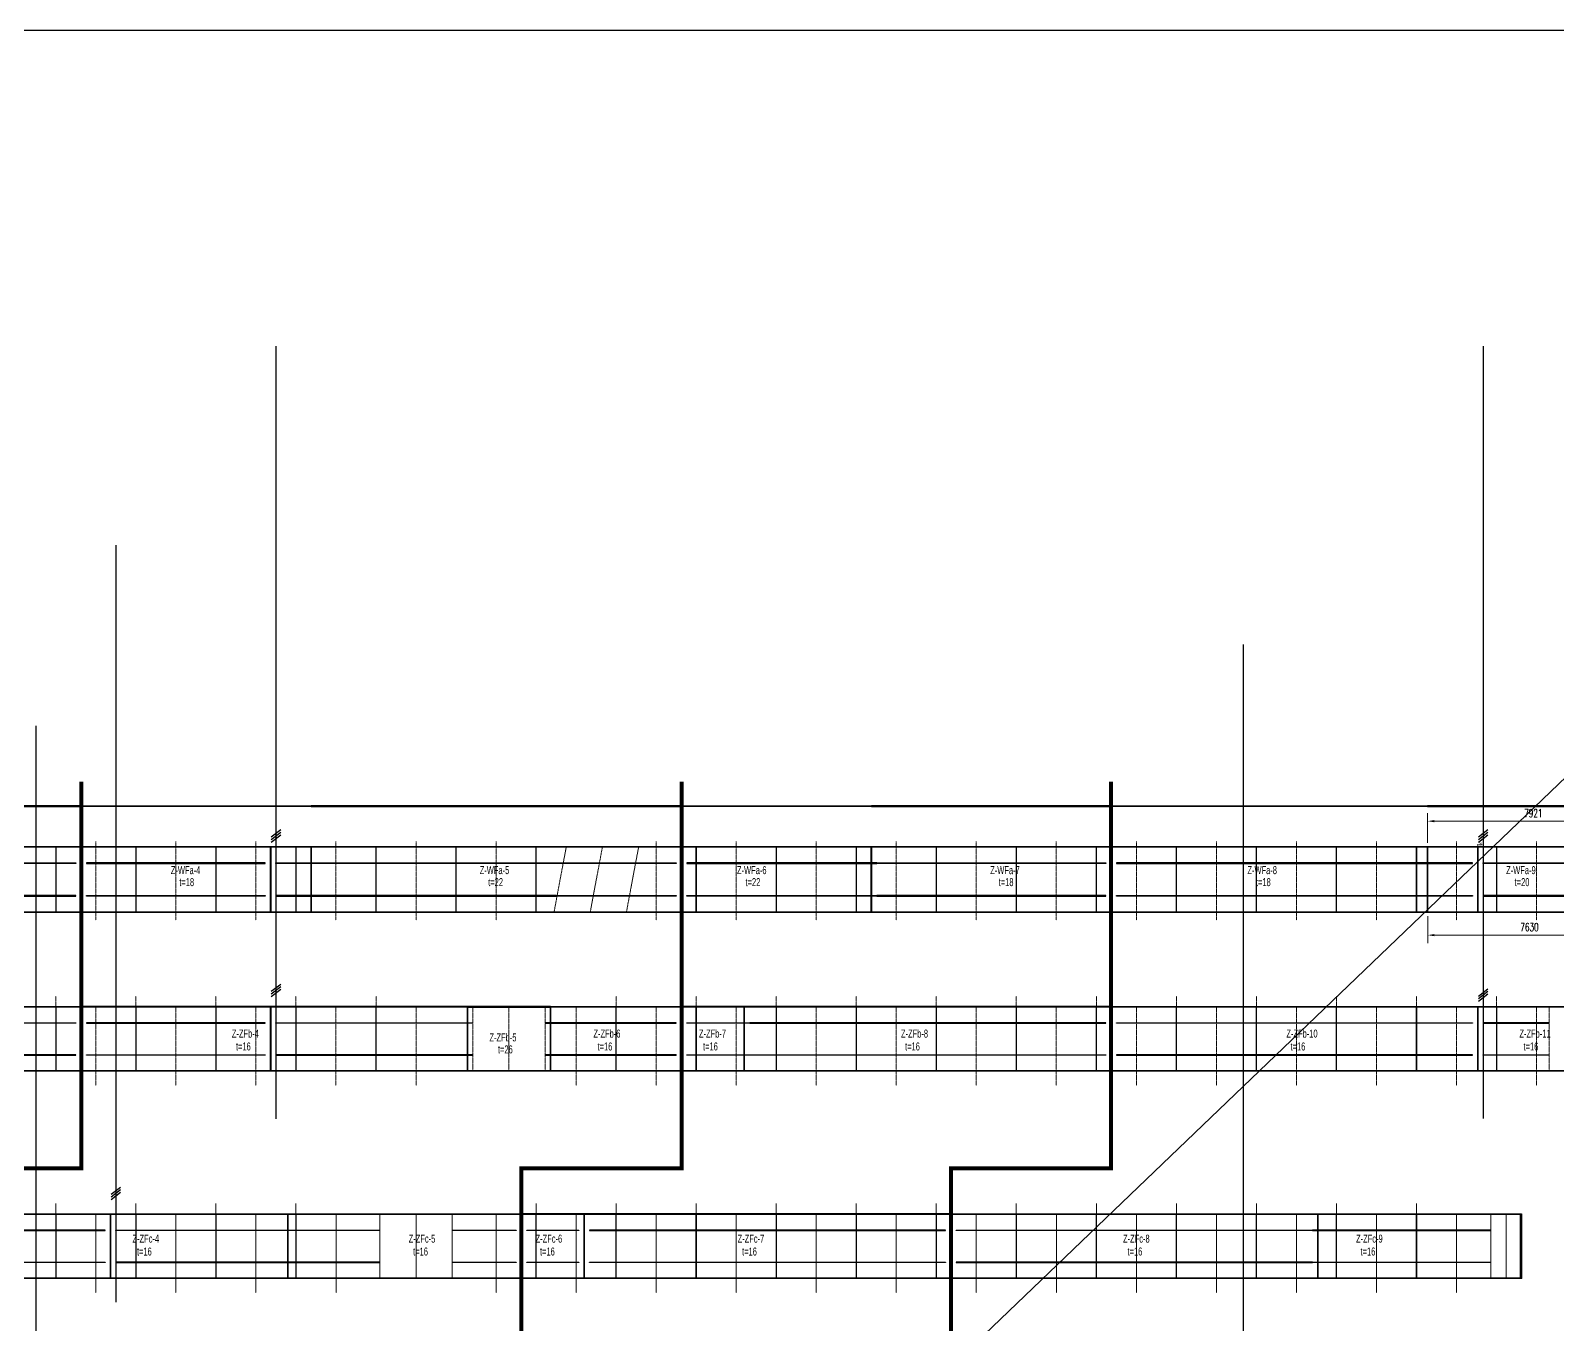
# Model space of a CAD drawing. Extents: x -158665 to 747974, y -1078007 to -307893.
# Drawn here: x -71115 to -13882, y -479933 to -431434 of the extents above; entities that cross this region are included whole.
import ezdxf

# ---------------------------------------------------------------- set-up
doc = ezdxf.new("R2010")
doc.units = 0
doc.header["$LTSCALE"] = 0.02
doc.header["$MEASUREMENT"] = 0
doc.header["$PDMODE"] = 35
doc.header["$PDSIZE"] = 150
doc.linetypes.add('CENTER', pattern=[2, 1.25, -0.25, 0.25, -0.25])
doc.layers.get('0').update_dxf_attribs({"linetype": 'CONTINUOUS'})
doc.layers.get('Defpoints').update_dxf_attribs({"linetype": 'CONTINUOUS'})
for name, color, linetype in [('1', 1, 'CONTINUOUS'), ('fuban', 1, 'CONTINUOUS'), ('二次预拼节段线', 7, 'CONTINUOUS'), ('腹板', 7, 'CONTINUOUS'), ('腹板划分线', 7, 'CONTINUOUS')]:
    doc.layers.add(name, color=color, linetype=linetype)
for name, color, linetype, lineweight in [('1图框轮廓', 7, 'CONTINUOUS', 35), ('2细线层', 41, 'CONTINUOUS', 15), ('3中心线层', 1, 'CENTER', 13)]:
    doc.layers.add(name, color=color, linetype=linetype, lineweight=lineweight)
doc.styles.add('BRG', font='fsdb_e.shx', dxfattribs={"width": 0.7, "bigfont": 'hztxt.shx'})
doc.styles.add('HC_GBDIM', font='romans', dxfattribs={"width": 0.667, "bigfont": 'gbcbig'})
doc.styles.add('仿宋', font='仿宋_GB2312_1.ttf', dxfattribs={"width": 0.7})
doc.dimstyles.new('HC_GBDIM-100', dxfattribs={"dimscale": 100, "dimtxt": 3, "dimasz": 2.5, "dimexe": 3, "dimexo": 1.5, "dimgap": 1.5, "dimtad": 1, "dimdec": 0, "dimzin": 0, "dimdsep": 46, "dimtxsty": 'HC_GBDIM', "dimcen": 2.5, "dimclrd": 130, "dimclre": 130, "dimclrt": 3, "dimadec": 0, "dimazin": 0, "dimtfac": 0.714286, "dimtdec": 0, "dimtmove": 0, "dimatfit": 3, "dimfxl": 1, "dimtzin": 0, "dimlwd": -1, "dimlwe": -1, "dimarcsym": 0})
doc.dimstyles.new('样式-25', dxfattribs={"dimscale": 25, "dimtxt": 2.7, "dimasz": 2.5, "dimexe": 1.25, "dimexo": 0.625, "dimtad": 1, "dimdec": 0, "dimdsep": 46, "dimtxsty": '仿宋', "dimcen": 2.5, "dimclrd": 3, "dimclre": 3, "dimclrt": 4, "dimazin": 0, "dimtfac": 1, "dimtdec": 0, "dimtmove": 0, "dimatfit": 3, "dimfxl": 1.25, "dimlwd": 13, "dimlwe": 13, "dimarcsym": 0})

# ---------------------------------------------------------------- blocks, each defined once
blk = doc.blocks.new('*D285')
at = {"layer": '2细线层', "color": 130}
for p, q in [((-18747, -461880), (-18747, -460769)), ((-18497, -461069), (-11076, -461069)), ((-10826, -461880), (-10826, -460769))]:
    blk.add_line(p, q, dxfattribs=at)
for points in [[(-18497, -461027), (-18497, -461110), (-18747, -461069)], [(-11076, -461027), (-11076, -461110), (-10826, -461069)]]:
    blk.add_solid(points, dxfattribs=at)
at = {"layer": 'Defpoints', "color": 0}
for p in [(-10826, -461069), (-18747, -462030), (-10826, -462030)]:
    blk.add_point(p, dxfattribs=at)
at = {"layer": '2细线层', "color": 3, "insert": (-14787, -460769), "char_height": 300, "attachment_point": 5, "style": 'HC_GBDIM'}
blk.add_mtext('7921', dxfattribs=at)
blk = doc.blocks.new('*D290')
at = {"layer": '2细线层', "color": 130}
for p, q in [((-18744, -464628), (-18744, -465640)), ((-11115, -464628), (-11115, -465640)), ((-11365, -465340), (-18494, -465340))]:
    blk.add_line(p, q, dxfattribs=at)
for points in [[(-18494, -465298), (-18494, -465381), (-18744, -465340)], [(-11365, -465298), (-11365, -465381), (-11115, -465340)]]:
    blk.add_solid(points, dxfattribs=at)
at = {"layer": 'Defpoints', "color": 0}
for p in [(-18744, -464478), (-11115, -464478), (-18744, -465340)]:
    blk.add_point(p, dxfattribs=at)
at = {"layer": '2细线层', "color": 3, "insert": (-14930, -465040), "char_height": 300, "attachment_point": 5, "style": 'HC_GBDIM'}
blk.add_mtext('7630', dxfattribs=at)
blk = doc.blocks.new('*D275')
at = {"color": 3, "lineweight": 13, "ltscale": 3}
for p, q in [((-16868, -462014), (-16868, -461925)), ((-16665, -461985), (-16665, -461925))]:
    blk.add_line(p, q, dxfattribs=at)
at = {"color": 3, "linetype": 'ByBlock', "lineweight": 13, "ltscale": 3}
blk.add_line((-16806, -461956), (-16728, -461956), dxfattribs=at)
at = {"color": 3, "ltscale": 3}
for points in [[(-16806, -461946), (-16806, -461967), (-16868, -461956)], [(-16728, -461946), (-16728, -461967), (-16665, -461956)]]:
    blk.add_solid(points, dxfattribs=at)
at = {"layer": 'Defpoints', "color": 0, "ltscale": 3}
for p in [(-16868, -462030), (-16665, -461956), (-16665, -462001)]:
    blk.add_point(p, dxfattribs=at)
at = {"color": 4, "ltscale": 3, "insert": (-16767, -461907), "char_height": 67.5, "attachment_point": 5, "style": '仿宋'}
blk.add_mtext('203', dxfattribs=at)

msp = doc.modelspace()

# ---------------------------------------------------------------- linework, layer by layer
at = {"color": 7, "ltscale": 3}
msp.add_line((-158665, -598533.4), (15611.7, -431433.7), dxfattribs=at)
for points in [[(15611.7, -431433.7), (-158665, -431433.7), (-158665, -598533.4), (15611.7, -598533.4)], [(-70171.7, -462029.7), (-70171.7, -464477.7), (-70159.7, -464477.7), (-70159.7, -462029.7)], [(-67171.7, -462029.7), (-67171.7, -464477.7), (-67159.7, -464477.7), (-67159.7, -462029.7)], [(-64171.7, -462029.7), (-64171.7, -464477.7), (-64159.7, -464477.7), (-64159.7, -462029.7)], [(-61171.7, -462029.7), (-61171.7, -464477.7), (-61159.7, -464477.7), (-61159.7, -462029.7)], [(-58171.7, -462029.7), (-58171.7, -464477.7), (-58159.7, -464477.7), (-58159.7, -462029.7)], [(-55171.7, -462029.7), (-55171.7, -464477.7), (-55159.7, -464477.7), (-55159.7, -462029.7)], [(-52171.7, -462029.7), (-52171.7, -464477.7), (-52159.7, -464477.7), (-52159.7, -462029.7)], [(-46171.7, -462029.7), (-46171.7, -464477.7), (-46159.7, -464477.7), (-46159.7, -462029.7)], [(-43171.7, -462029.7), (-43171.7, -464477.7), (-43159.7, -464477.7), (-43159.7, -462029.7)], [(-40171.7, -462029.7), (-40171.7, -464477.7), (-40159.7, -464477.7), (-40159.7, -462029.7)], [(-37171.7, -462029.7), (-37171.7, -464477.7), (-37159.7, -464477.7), (-37159.7, -462029.7)], [(-34171.7, -462029.7), (-34171.7, -464477.7), (-34159.7, -464477.7), (-34159.7, -462029.7)], [(-31171.7, -462029.7), (-31171.7, -464477.7), (-31159.7, -464477.7), (-31159.7, -462029.7)], [(-28171.7, -462029.7), (-28171.7, -464477.7), (-28159.7, -464477.7), (-28159.7, -462029.7)], [(-25171.7, -462029.7), (-25171.7, -464477.7), (-25159.7, -464477.7), (-25159.7, -462029.7)], [(-22171.7, -462029.7), (-22171.7, -464477.7), (-22159.7, -464477.7), (-22159.7, -462029.7)], [(-19171.7, -462029.7), (-19171.7, -464477.7), (-19159.7, -464477.7), (-19159.7, -462029.7)], [(-16171.7, -462029.7), (-16171.7, -464477.7), (-16159.7, -464477.7), (-16159.7, -462029.7)], [(-70171.7, -468031.9), (-70171.7, -470431.9), (-70159.7, -470431.9), (-70159.7, -468031.9)], [(-67171.7, -468031.9), (-67171.7, -470431.9), (-67159.7, -470431.9), (-67159.7, -468031.9)], [(-64171.7, -468031.9), (-64171.7, -470431.9), (-64159.7, -470431.9), (-64159.7, -468031.9)], [(-61171.7, -468031.9), (-61171.7, -470431.9), (-61159.7, -470431.9), (-61159.7, -468031.9)], [(-58171.7, -468031.9), (-58171.7, -470431.9), (-58159.7, -470431.9), (-58159.7, -468031.9)], [(-49178.4, -468031.9), (-49178.4, -470431.9), (-49166.4, -470431.9), (-49166.4, -468031.9)], [(-46171.7, -468031.9), (-46171.7, -470431.9), (-46159.7, -470431.9), (-46159.7, -468031.9)], [(-43171.7, -468031.9), (-43171.7, -470431.9), (-43159.7, -470431.9), (-43159.7, -468031.9)], [(-40171.7, -468031.9), (-40171.7, -470431.9), (-40159.7, -470431.9), (-40159.7, -468031.9)], [(-37171.7, -468031.9), (-37171.7, -470431.9), (-37159.7, -470431.9), (-37159.7, -468031.9)], [(-34171.7, -468031.9), (-34171.7, -470431.9), (-34159.7, -470431.9), (-34159.7, -468031.9)], [(-31171.7, -468031.9), (-31171.7, -470431.9), (-31159.7, -470431.9), (-31159.7, -468031.9)], [(-28171.7, -468031.9), (-28171.7, -470431.9), (-28159.7, -470431.9), (-28159.7, -468031.9)], [(-25171.7, -468031.9), (-25171.7, -470431.9), (-25159.7, -470431.9), (-25159.7, -468031.9)], [(-22171.7, -468031.9), (-22171.7, -470431.9), (-22159.7, -470431.9), (-22159.7, -468031.9)], [(-19171.7, -468031.9), (-19171.7, -470431.9), (-19159.7, -470431.9), (-19159.7, -468031.9)], [(-16171.7, -468031.9), (-16171.7, -470431.9), (-16159.7, -470431.9), (-16159.7, -468031.9)], [(-70171.5, -475803.4), (-70171.5, -478203.4), (-70159.5, -478203.4), (-70159.5, -475803.4)], [(-67171.5, -475803.4), (-67171.5, -478203.4), (-67159.5, -478203.4), (-67159.5, -475803.4)], [(-64171.5, -475803.4), (-64171.5, -478203.4), (-64159.5, -478203.4), (-64159.5, -475803.4)], [(-61171.5, -475803.4), (-61171.5, -478203.4), (-61159.5, -478203.4), (-61159.5, -475803.4)], [(-52171.5, -475803.4), (-52171.5, -478203.4), (-52159.5, -478203.4), (-52159.5, -475803.4)], [(-49171.5, -475803.4), (-49171.5, -478203.4), (-49159.5, -478203.4), (-49159.5, -475803.4)], [(-46171.5, -475803.4), (-46171.5, -478203.4), (-46159.5, -478203.4), (-46159.5, -475803.4)], [(-43171.5, -475803.4), (-43171.5, -478203.4), (-43159.5, -478203.4), (-43159.5, -475803.4)], [(-40171.5, -475803.4), (-40171.5, -478203.4), (-40159.5, -478203.4), (-40159.5, -475803.4)], [(-37171.5, -475803.4), (-37171.5, -478203.4), (-37159.5, -478203.4), (-37159.5, -475803.4)], [(-34171.5, -475803.4), (-34171.5, -478203.4), (-34159.5, -478203.4), (-34159.5, -475803.4)], [(-31171.5, -475803.4), (-31171.5, -478203.4), (-31159.5, -478203.4), (-31159.5, -475803.4)], [(-28171.5, -475803.4), (-28171.5, -478203.4), (-28159.5, -478203.4), (-28159.5, -475803.4)], [(-25171.5, -475803.4), (-25171.5, -478203.4), (-25159.5, -478203.4), (-25159.5, -475803.4)], [(-22171.5, -475803.4), (-22171.5, -478203.4), (-22159.5, -478203.4), (-22159.5, -475803.4)], [(-19171.5, -475803.4), (-19171.5, -478203.4), (-19159.5, -478203.4), (-19159.5, -475803.4)]]:
    msp.add_lwpolyline(points, close=True, dxfattribs=at)
at = {"color": 1}
for points in [[(-49809.5, -462650.6), (-51132.8, -462650.6), (-51132.8, -462634.6), (-49809.5, -462634.6)], [(-48453.1, -462650.6), (-49776.5, -462650.6), (-49776.5, -462634.6), (-48453.1, -462634.6)], [(-50038.9, -463876.4), (-51362.2, -463876.4), (-51362.2, -463860.4), (-50038.9, -463860.4)], [(-48682.6, -463876.4), (-50005.9, -463876.4), (-50005.9, -463860.4), (-48682.6, -463860.4)]]:
    msp.add_lwpolyline(points, close=True, dxfattribs=at)
at = {"color": 4, "linetype": 'ByBlock'}
for points in [[(-46915.1, -462650.6), (-48420.1, -462650.6), (-48420.1, -462634.6), (-46915.1, -462634.6)], [(-46915.1, -463876.4), (-48649.6, -463876.4), (-48649.6, -463860.4), (-46915.1, -463860.4)]]:
    msp.add_lwpolyline(points, close=True, dxfattribs=at)
at = {"color": 4}
for points in [[(-51812.1, -468639.7), (-46915.1, -468639.7), (-46915.1, -468623.7), (-51812.1, -468623.7)], [(-51812.1, -468639.7), (-46915.1, -468639.7), (-46915.1, -468623.7), (-51812.1, -468623.7)], [(-51812.1, -469839.7), (-46915.1, -469839.7), (-46915.1, -469823.7), (-51812.1, -469823.7)], [(-46915.1, -469839.7), (-51812.1, -469839.7), (-51812.1, -469823.7), (-46915.1, -469823.7)], [(-52915.1, -476411.3), (-55294.1, -476411.3), (-55294.1, -476395.3), (-52915.1, -476395.3)], [(-52915.1, -477611.3), (-55294.1, -477611.3), (-55294.1, -477595.3), (-52915.1, -477595.3)]]:
    msp.add_lwpolyline(points, close=True, dxfattribs=at)
at = {"layer": '1', "color": 4}
for points in [[(-82515.1, -462634.6), (-69415.1, -462634.6), (-69415.1, -462650.6), (-82515.1, -462650.6), (-82515.1, -462634.6)], [(-62315.7, -462634.6), (-69015.1, -462634.6), (-69015.1, -462650.6), (-62315.7, -462650.6), (-62315.7, -462634.6)], [(-61915.7, -462634.6), (-51165.8, -462634.6), (-51165.8, -462650.6), (-61915.7, -462650.6), (-61915.7, -462634.6)], [(-39399.4, -462634.6), (-46515.1, -462634.6), (-46515.1, -462650.6), (-39399.4, -462650.6), (-39399.4, -462634.6)], [(-39399.4, -462634.6), (-30815.1, -462634.6), (-30815.1, -462650.6), (-39399.4, -462650.6), (-39399.4, -462634.6)], [(-17065.2, -462634.6), (-30415.1, -462634.6), (-30415.1, -462650.6), (-17065.2, -462650.6), (-17065.2, -462634.6)], [(-16665.2, -462634.6), (-12069, -462634.6), (-12069, -462650.6), (-16665.2, -462650.6), (-16665.2, -462634.6)], [(-82515.1, -463876.4), (-69415.1, -463876.4), (-69415.1, -463860.4), (-82515.1, -463860.4), (-82515.1, -463876.4)], [(-62315.7, -463876.4), (-69015.1, -463876.4), (-69015.1, -463860.4), (-62315.7, -463860.4), (-62315.7, -463876.4)], [(-61915.7, -463876.4), (-51395.2, -463876.4), (-51395.2, -463860.4), (-61915.7, -463860.4), (-61915.7, -463876.4)], [(-39399.4, -463876.4), (-46515.1, -463876.4), (-46515.1, -463860.4), (-39399.4, -463860.4), (-39399.4, -463876.4)], [(-39399.4, -463876.4), (-30815.1, -463876.4), (-30815.1, -463860.4), (-39399.4, -463860.4), (-39399.4, -463876.4)], [(-17065.2, -463876.4), (-30415.1, -463876.4), (-30415.1, -463860.4), (-17065.2, -463860.4), (-17065.2, -463876.4)], [(-16665.2, -463876.4), (-12213.6, -463876.4), (-12213.6, -463860.4), (-16665.2, -463860.4), (-16665.2, -463876.4)]]:
    msp.add_lwpolyline(points, dxfattribs=at)
for points in [[(-69415.1, -468639.7), (-82515.1, -468639.7), (-82515.1, -468623.7), (-69415.1, -468623.7)], [(-69015.1, -468639.7), (-62315.7, -468639.7), (-62315.7, -468623.7), (-69015.1, -468623.7)], [(-54554.8, -468639.7), (-61915.7, -468639.7), (-61915.7, -468623.7), (-54554.8, -468623.7)], [(-44165.1, -468639.7), (-46515.1, -468639.7), (-46515.1, -468623.7), (-44165.1, -468623.7)], [(-44159.1, -468639.7), (-30815.1, -468639.7), (-30815.1, -468623.7), (-44159.1, -468623.7)], [(-17065.1, -468639.7), (-30415.1, -468639.7), (-30415.1, -468623.7), (-17065.1, -468623.7)], [(-16665.1, -468639.7), (-14204.4, -468639.7), (-14204.4, -468623.7), (-16665.1, -468623.7)], [(-69415.1, -469823.7), (-82515.1, -469823.7), (-82515.1, -469839.7), (-69415.1, -469839.7)], [(-69015.1, -469823.7), (-62315.7, -469823.7), (-62315.7, -469839.7), (-69015.1, -469839.7)], [(-61915.7, -469839.7), (-54554.8, -469839.7), (-54554.8, -469823.7), (-61915.7, -469823.7)], [(-44165.1, -469839.7), (-46515.1, -469839.7), (-46515.1, -469823.7), (-44165.1, -469823.7)], [(-44159.1, -469823.7), (-30815.1, -469823.7), (-30815.1, -469839.7), (-44159.1, -469839.7)], [(-17065.1, -469823.7), (-30415.1, -469823.7), (-30415.1, -469839.7), (-17065.1, -469839.7)], [(-16665.1, -469823.7), (-14204.4, -469823.7), (-14204.4, -469839.7), (-16665.1, -469839.7)], [(-75015.1, -476411.3), (-68315.2, -476411.3), (-68315.2, -476395.3), (-75015.1, -476395.3)], [(-58036.8, -476411.3), (-67915.2, -476411.3), (-67915.2, -476395.3), (-58036.8, -476395.3)], [(-50565.1, -476411.3), (-52515.1, -476411.3), (-52515.1, -476395.3), (-50565.1, -476395.3)], [(-50165.1, -476411.3), (-36815.1, -476411.3), (-36815.1, -476395.3), (-50165.1, -476395.3)], [(-23065.1, -476411.3), (-36415.1, -476411.3), (-36415.1, -476395.3), (-23065.1, -476395.3)], [(-23065.1, -476411.3), (-16398.3, -476411.3), (-16398.3, -476395.3), (-23065.1, -476395.3)], [(-75015.1, -477595.3), (-68315.2, -477595.3), (-68315.2, -477611.3), (-75015.1, -477611.3)], [(-58036.8, -477595.3), (-67915.2, -477595.3), (-67915.2, -477611.3), (-58036.8, -477611.3)], [(-50565.1, -477611.3), (-52515.1, -477611.3), (-52515.1, -477595.3), (-50565.1, -477595.3)], [(-50165.1, -477595.3), (-36815.1, -477595.3), (-36815.1, -477611.3), (-50165.1, -477611.3)], [(-23065.1, -477595.3), (-36415.1, -477595.3), (-36415.1, -477611.3), (-23065.1, -477611.3)], [(-23065.1, -477595.3), (-16398.3, -477595.3), (-16398.3, -477611.3), (-23065.1, -477611.3)]]:
    msp.add_lwpolyline(points, close=True, dxfattribs=at)
at = {"layer": '1图框轮廓', "color": 1}
for points in [[(-82712.1, -464477.7), (-69218.1, -464477.7), (-69218.1, -462029.7), (-82712.1, -462029.7)], [(-69212.1, -462029.7), (-62118.7, -462029.7), (-62118.7, -464477.7), (-69212.1, -464477.7)], [(-60596.4, -462029.7), (-62112.7, -462029.7), (-62112.7, -464477.7), (-60596.4, -464477.7)], [(-39596.4, -464477.7), (-30618.1, -464477.7), (-30618.1, -462029.7), (-39596.4, -462029.7)], [(-30612.1, -462029.7), (-18747.4, -462029.7), (-18747.4, -464477.7), (-30612.1, -464477.7)]]:
    msp.add_lwpolyline(points, close=True, dxfattribs=at)
at = {"layer": '1图框轮廓', "color": 2}
for points in [[(-60596.4, -464477.7), (-46718.1, -464477.7), (-46718.1, -462029.7), (-60596.4, -462029.7)], [(-46712.1, -462029.7), (-39602.4, -462029.7), (-39602.4, -464477.7), (-46712.1, -464477.7)]]:
    msp.add_lwpolyline(points, close=True, dxfattribs=at)
at = {"layer": '1图框轮廓', "color": 183}
for points in [[(-18747.4, -462029.7), (-16868.2, -462029.7), (-16868.2, -464477.7), (-18747.4, -464477.7)], [(-16862.2, -464477.7), (-11114.8, -464477.7), (-10826.1, -462029.7), (-16862.2, -462029.7)]]:
    msp.add_lwpolyline(points, close=True, dxfattribs=at)
at = {"layer": '1图框轮廓', "color": 3}
for points in [[(-82712.1, -470431.9), (-69218.1, -470431.9), (-69218.1, -468031.9), (-82712.1, -468031.9)], [(-69212.1, -468031.9), (-62118.7, -468031.9), (-62118.7, -470431.9), (-69212.1, -470431.9)], [(-54739.4, -468031.9), (-62112.7, -468031.9), (-62112.7, -470431.9), (-54739.4, -470431.9)], [(-51626.7, -468031.9), (-46718.1, -468031.9), (-46718.1, -470431.9), (-51626.7, -470431.9)], [(-46712.1, -470431.9), (-44368.1, -470431.9), (-44368.1, -468031.9), (-46712.1, -468031.9)], [(-44362.1, -468031.9), (-30618.1, -468031.9), (-30618.1, -470431.9), (-44362.1, -470431.9)], [(-30612.1, -470431.9), (-16868.1, -470431.9), (-16868.1, -468031.9), (-30612.1, -468031.9)], [(-16862.1, -468031.9), (-13034.7, -468031.9), (-13034.7, -470431.9), (-16862.1, -470431.9)], [(-75212.1, -475803.4), (-68118.2, -475803.4), (-68118.2, -478203.4), (-75212.1, -478203.4)], [(-68112.2, -478203.4), (-61465.1, -478203.4), (-61465.1, -475803.4), (-68112.2, -475803.4)], [(-61465.1, -478203.4), (-52718.1, -478203.4), (-52718.1, -475803.4), (-61465.1, -475803.4)], [(-52712.1, -475803.4), (-50368.1, -475803.4), (-50368.1, -478203.4), (-52712.1, -478203.4)], [(-50362.1, -478203.4), (-36618.1, -478203.4), (-36618.1, -475803.4), (-50362.1, -475803.4)], [(-36612.1, -475803.4), (-22868.1, -475803.4), (-22868.1, -478203.4), (-36612.1, -478203.4)], [(-22862.1, -478203.4), (-15228.8, -478203.4), (-15228.8, -475803.4), (-22862.1, -475803.4)]]:
    msp.add_lwpolyline(points, close=True, dxfattribs=at)
at = {"layer": '1图框轮廓', "color": 5}
msp.add_lwpolyline([(-54739.4, -470431.9), (-51626.7, -470431.9), (-51626.7, -468031.9), (-54739.4, -468031.9)], close=True, dxfattribs=at)
at = {"layer": '3中心线层', "color": 181, "linetype": 'CENTER'}
for points in [[(-68665.7, -461835), (-68665.7, -464774.3)], [(-65665.7, -461835), (-65665.7, -464774.3)], [(-62665.7, -461835), (-62665.7, -464774.3)], [(-59665.7, -461835), (-59665.7, -464774.3)], [(-56665.7, -461835), (-56665.7, -464774.3)], [(-53665.7, -461835), (-53665.7, -464774.3)], [(-47665.7, -461835), (-47665.7, -464774.2)], [(-44665.7, -461835), (-44665.7, -464774.3)], [(-41665.7, -461835), (-41665.7, -464774.3)], [(-38665.7, -461835), (-38665.7, -464774.3)], [(-35665.7, -461835), (-35665.7, -464774.3)], [(-32665.7, -461835), (-32665.7, -464774.2)], [(-29665.7, -461835), (-29665.7, -464774.3)], [(-26665.7, -461835), (-26665.7, -464774.3)], [(-23665.7, -461835), (-23665.7, -464774.3)], [(-20665.7, -461835), (-20665.7, -464774.3)], [(-17665.7, -461835), (-17665.7, -464774.3)], [(-14665.7, -461835), (-14665.7, -464774.3)], [(-70165.7, -463215.7), (-70165.7, -464015.7)], [(-67165.7, -463215.7), (-67165.7, -464015.7)], [(-64165.7, -463215.7), (-64165.7, -464015.7)], [(-61165.7, -463215.7), (-61165.7, -464015.7)], [(-58165.7, -463215.7), (-58165.7, -464015.7)], [(-55165.7, -463215.7), (-55165.7, -464015.7)], [(-52165.7, -463215.7), (-52165.7, -464015.7)], [(-46165.7, -463215.7), (-46165.7, -464015.7)], [(-43165.7, -463215.7), (-43165.7, -464015.7)], [(-40165.7, -463215.7), (-40165.7, -464015.7)], [(-37165.7, -463215.7), (-37165.7, -464015.7)], [(-34165.7, -463215.7), (-34165.7, -464015.7)], [(-31165.7, -463215.7), (-31165.7, -464015.7)], [(-28165.7, -463215.7), (-28165.7, -464015.7)], [(-22165.7, -463215.7), (-22165.7, -464015.7)], [(-19165.7, -463215.7), (-19165.7, -464015.7)], [(-16165.7, -463215.7), (-16165.7, -464015.7)], [(-70165.7, -467631.9), (-70165.7, -468431.9)], [(-68665.7, -468031.9), (-68665.7, -470971.1)], [(-67165.7, -467631.9), (-67165.7, -468431.9)], [(-65665.7, -468031.9), (-65665.7, -470971.1)], [(-64165.7, -467631.9), (-64165.7, -468431.9)], [(-62665.7, -468031.9), (-62665.7, -470971.1)], [(-61165.7, -467631.9), (-61165.7, -468431.9)], [(-59665.7, -468031.9), (-59665.7, -470971.1)], [(-58165.7, -467631.9), (-58165.7, -468431.9)], [(-56665.7, -468031.9), (-56665.7, -470971.1)], [(-50665.7, -468031.9), (-50665.7, -470971.1)], [(-49165.7, -467631.9), (-49165.7, -468431.9)], [(-47665.7, -468031.9), (-47665.7, -470971.1)], [(-46165.7, -467631.9), (-46165.7, -468431.9)], [(-44665.7, -468031.9), (-44665.7, -470971.1)], [(-43165.7, -467631.9), (-43165.7, -468431.9)], [(-41665.7, -468031.9), (-41665.7, -470971.1)], [(-40165.7, -467631.9), (-40165.7, -468431.9)], [(-38665.7, -468031.9), (-38665.7, -470971.1)], [(-37165.7, -467631.9), (-37165.7, -468431.9)], [(-35665.7, -468031.9), (-35665.7, -470971.1)], [(-34165.7, -467631.9), (-34165.7, -468431.9)], [(-32665.7, -468031.9), (-32665.7, -470971.1)], [(-31165.7, -467631.9), (-31165.7, -468431.9)], [(-29665.7, -468031.9), (-29665.7, -470971.1)], [(-28165.7, -467631.9), (-28165.7, -468431.9)], [(-26665.7, -468031.9), (-26665.7, -470971.1)], [(-25165.7, -467631.9), (-25165.7, -468431.9)], [(-23665.7, -468031.9), (-23665.7, -470971.1)], [(-22165.7, -467631.9), (-22165.7, -468431.9)], [(-20665.7, -468031.9), (-20665.7, -470971.1)], [(-19165.7, -467631.9), (-19165.7, -468431.9)], [(-17665.7, -468031.9), (-17665.7, -470971.1)], [(-16165.7, -467631.9), (-16165.7, -468431.9)], [(-14665.7, -468031.9), (-14665.7, -470971.1)], [(-70165.5, -475403.4), (-70165.5, -476203.4)], [(-67165.5, -475403.4), (-67165.5, -476203.4)], [(-64165.5, -475403.4), (-64165.5, -476203.4)], [(-61165.5, -475403.4), (-61165.5, -476203.4)], [(-52165.5, -475403.4), (-52165.5, -476203.4)], [(-49165.5, -475403.4), (-49165.5, -476203.4)], [(-46165.5, -475403.4), (-46165.5, -476203.4)], [(-43165.5, -475403.4), (-43165.5, -476203.4)], [(-40165.5, -475403.4), (-40165.5, -476203.4)], [(-37165.5, -475403.4), (-37165.5, -476203.4)], [(-34165.5, -475403.4), (-34165.5, -476203.4)], [(-31165.5, -475403.4), (-31165.5, -476203.4)], [(-28165.5, -475403.4), (-28165.5, -476203.4)], [(-25165.5, -475403.4), (-25165.5, -476203.4)], [(-22165.5, -475403.4), (-22165.5, -476203.4)], [(-19165.5, -475403.4), (-19165.5, -476203.4)], [(-68665.5, -475803.4), (-68665.5, -478742.7)], [(-65665.5, -475803.4), (-65665.5, -478742.7)], [(-62665.5, -475803.4), (-62665.5, -478742.7)], [(-59665.5, -475803.4), (-59665.5, -478742.7)], [(-53665.5, -475803.4), (-53665.5, -478742.7)], [(-50665.5, -475803.4), (-50665.5, -478742.7)], [(-47665.5, -475803.4), (-47665.5, -478742.7)], [(-44665.5, -475803.4), (-44665.5, -478742.7)], [(-41665.5, -475803.4), (-41665.5, -478742.7)], [(-38665.5, -475803.4), (-38665.5, -478742.7)], [(-35665.5, -475803.4), (-35665.5, -478742.7)], [(-32665.5, -475803.4), (-32665.5, -478742.7)], [(-29665.5, -475803.4), (-29665.5, -478742.7)], [(-26665.5, -475803.4), (-26665.5, -478742.7)], [(-23665.5, -475803.4), (-23665.5, -478742.7)], [(-20665.5, -475803.4), (-20665.5, -478742.7)], [(-17665.5, -475803.4), (-17665.5, -478742.7)]]:
    msp.add_lwpolyline(points, dxfattribs=at)
at = {"layer": '3中心线层', "color": 7, "linetype": 'CENTER'}
for points in [[(-51494.1, -464485), (-51034.5, -462029.7)], [(-50137.8, -464485.1), (-49678.3, -462029.7)], [(-48781.5, -464485.1), (-48321.9, -462029.7)], [(-54539.8, -468031.9), (-54539.8, -470431.9)], [(-53183.1, -468031.9), (-53183.1, -470431.9)], [(-51827.1, -468031.9), (-51827.1, -470431.9)], [(-14189.4, -468031.9), (-14189.4, -470431.9)], [(-58021.8, -475803.4), (-58021.8, -478203.4)], [(-56665.5, -475803.4), (-56665.5, -478203.4)], [(-55309.1, -475803.4), (-55309.1, -478203.4)], [(-16383.3, -475803.4), (-16383.3, -478203.4)], [(-15806, -475803.4), (-15806, -478203.4)], [(-15278.8, -475803.4), (-15278.8, -478203.4)]]:
    msp.add_lwpolyline(points, dxfattribs=at)
at = {"layer": '二次预拼节段线', "color": 2, "ltscale": 3}
for p, q in [((-61915.7, -443267.9), (-61915.7, -472221.7)), ((-16665.2, -443267.9), (-16665.2, -472207.1)), ((-67915.2, -450720.5), (-67915.2, -479097.4)), ((-70915.2, -457491.7), (-70915.2, -494013.2))]:
    msp.add_line(p, q, dxfattribs=at)
msp.add_lwpolyline([(-25665.2, -454445.9), (-25665.2, -482607.2), (-25665.2, -498121.9)], dxfattribs=at)
at = {"layer": '二次预拼节段线', "color": 7, "ltscale": 3}
for points in [[(-61737.4, -461394.6), (-62093.9, -461667.8)], [(-61737.4, -461489.7), (-62093.9, -461762.8)], [(-61737.4, -461588.6), (-62093.9, -461861.8)], [(-16487, -461394.6), (-16843.5, -461667.8)], [(-16487, -461489.7), (-16843.5, -461762.8)], [(-16487, -461588.6), (-16843.5, -461861.8)], [(-61737.4, -467185), (-62093.9, -467458.2)], [(-61737.4, -467280), (-62093.9, -467553.2)], [(-61737.4, -467379), (-62093.9, -467652.1)], [(-16487, -467363.9), (-16843.5, -467637)], [(-16487, -467458.9), (-16843.5, -467732)], [(-16487, -467557.8), (-16843.5, -467831)], [(-67737, -474793.2), (-68093.5, -475066.3)], [(-67737, -474888.2), (-68093.5, -475161.3)], [(-67737, -474987.2), (-68093.5, -475260.3)]]:
    msp.add_lwpolyline(points, dxfattribs=at)
at = {"layer": '腹板', "color": 1}
for points in [[(-82715.1, -460513.8), (-69215.1, -460513.8), (-69215.1, -460495.8), (-82715.1, -460495.8)], [(-60599.4, -460513.8), (-69215.1, -460513.8), (-69215.1, -460495.8), (-60599.4, -460495.8)], [(-39599.4, -460513.8), (-30615.1, -460513.8), (-30615.1, -460495.8), (-39599.4, -460495.8)], [(-18747.4, -460513.8), (-30615.1, -460513.8), (-30615.1, -460495.8), (-18747.4, -460495.8)]]:
    msp.add_lwpolyline(points, close=True, dxfattribs=at)
at = {"layer": '腹板', "color": 2}
msp.add_lwpolyline([(-60567.4, -460491.8), (-60599.4, -460495.8), (-60599.4, -460513.8), (-46715.1, -460513.8), (-46715.1, -460491.8), (-60567.4, -460491.8)], dxfattribs=at)
msp.add_lwpolyline([(-39599.4, -460495.8), (-39599.4, -460513.8), (-46715.1, -460513.8), (-46715.1, -460491.8), (-39631.4, -460491.8)], close=True, dxfattribs=at)
at = {"layer": '腹板', "color": 183}
msp.add_lwpolyline([(-18747.4, -460513.8), (-10826.1, -460513.8), (-10826.1, -460493.8), (-18747.4, -460493.8)], close=True, dxfattribs=at)
at = {"layer": '腹板', "color": 3}
for points in [[(-69215.1, -468031.9), (-82715.1, -468031.9), (-82715.1, -468015.9), (-69215.1, -468015.9)], [(-69215.1, -468031.9), (-54739.4, -468031.9), (-54739.4, -468015.9), (-69215.1, -468015.9)], [(-46715.1, -468031.9), (-51626.7, -468031.9), (-51626.7, -468015.9), (-46715.1, -468015.9)], [(-46715.1, -468031.9), (-30615.1, -468031.9), (-30615.1, -468015.9), (-46715.1, -468015.9)], [(-13034.7, -468031.9), (-30615.1, -468031.9), (-30615.1, -468015.9), (-13034.7, -468015.9)], [(-52715.1, -475803.4), (-75215.1, -475803.4), (-75215.1, -475787.4), (-52715.1, -475787.4)], [(-52715.1, -475803.4), (-36615.1, -475803.4), (-36615.1, -475787.4), (-52715.1, -475787.4)], [(-15228.8, -475803.4), (-36615.1, -475803.4), (-36615.1, -475787.4), (-15228.8, -475787.4)]]:
    msp.add_lwpolyline(points, close=True, dxfattribs=at)
at = {"layer": '腹板', "color": 5}
msp.add_lwpolyline([(-51666.7, -468036.9), (-51626.7, -468031.9), (-51626.7, -468015.9), (-51666.7, -468010.9), (-54699.4, -468010.9), (-54739.4, -468015.9), (-54739.4, -468031.9), (-54699.4, -468036.9), (-51666.7, -468036.9)], dxfattribs=at)
at = {"layer": '腹板划分线', "color": 4, "const_width": 150}
for points in [[(-78215.1, -496784.4), (-78215.1, -481281), (-75215.1, -481281), (-75215.1, -474085.7), (-69215.1, -474085.7), (-69215.1, -459588)], [(-55715.1, -496784.4), (-55715.1, -481281), (-52715.1, -481281), (-52715.1, -474085.7), (-46715.1, -474085.7), (-46715.1, -459588)], [(-39615.1, -496784.4), (-39615.1, -481281), (-36615.1, -481281), (-36615.1, -474085.7), (-30615.1, -474085.7), (-30615.1, -459588)]]:
    msp.add_lwpolyline(points, dxfattribs=at)

# ---------------------------------------------------------------- texts
at = {"layer": 'fuban', "color": 1, "style": 'BRG', "width": 0.7}
for s, p in [('Z-WFa-4', (-65857.2, -463053.8)), ('Z-WFa-7', (-35144.2, -463053.8)), ('Z-WFa-8', (-25503.2, -463053.8)), ('t=18', (-65537.8, -463503.2)), ('t=18', (-34824.9, -463503.2)), ('t=18', (-25183.9, -463503.2))]:
    msp.add_text(s, height=300, dxfattribs=at).set_placement(p)
at = {"layer": 'fuban', "color": 2, "style": 'BRG', "width": 0.7}
for s, p in [('Z-WFa-5', (-54278.9, -463053.8)), ('Z-WFa-6', (-44635.7, -463053.8)), ('t=22', (-53959.5, -463503.2)), ('t=22', (-44316.4, -463503.2))]:
    msp.add_text(s, height=300, dxfattribs=at).set_placement(p)
at = {"layer": 'fuban', "color": 183, "style": 'BRG', "width": 0.7}
for s, p in [('Z-WFa-9', (-15805.8, -463053.8)), ('t=20', (-15486.5, -463503.2))]:
    msp.add_text(s, height=300, dxfattribs=at).set_placement(p)
at = {"layer": 'fuban', "color": 3, "style": 'BRG', "width": 0.7}
for s, p in [('Z-ZFb-4', (-63569.1, -469180.6)), ('Z-ZFb-6', (-50016.7, -469180.6)), ('Z-ZFb-7', (-46061.9, -469180.6)), ('Z-ZFb-8', (-38488.9, -469180.6)), ('Z-ZFb-10', (-24042.9, -469180.6)), ('Z-ZFb-11', (-15308.2, -469180.6)), ('t=16', (-63414.3, -469662.6)), ('t=16', (-49861.9, -469662.6)), ('t=16', (-45907.1, -469662.6)), ('t=16', (-38334.1, -469662.6)), ('t=16', (-23888.1, -469662.6)), ('t=16', (-15153.4, -469662.6)), ('Z-ZFc-4', (-67293.9, -476866.6)), ('Z-ZFc-5', (-56941.6, -476866.6)), ('Z-ZFc-6', (-52185.2, -476866.6)), ('Z-ZFc-7', (-44612.2, -476866.6)), ('Z-ZFc-8', (-30166.2, -476866.6)), ('Z-ZFc-9', (-21431.5, -476866.6)), ('t=16', (-67125.9, -477348.7)), ('t=16', (-56773.6, -477348.7)), ('t=16', (-52017.3, -477348.7)), ('t=16', (-44444.2, -477348.7)), ('t=16', (-29998.3, -477348.7)), ('t=16', (-21263.5, -477348.7))]:
    msp.add_text(s, height=300, dxfattribs=at).set_placement(p)
at = {"layer": 'fuban', "color": 5, "style": 'BRG', "width": 0.7}
for s, p in [('Z-ZFb-5', (-53914.7, -469323)), ('t=26', (-53595.4, -469772.4))]:
    msp.add_text(s, height=300, dxfattribs=at).set_placement(p)

# ---------------------------------------------------------------- dimensions: what is measured, and where the dimension line sits
at = {"color": 7, "ltscale": 3}
dim = msp.add_linear_dim(base=(-16665.2, -461956.3), p1=(-16868.2, -462029.7), p2=(-16665.2, -462000.6), dimstyle='样式-25', dxfattribs=at)
dim.commit()
dim.dimension.update_dxf_attribs({"geometry": '*D275', "text_midpoint": (-16766.7, -461906.9)})
at = {"layer": '2细线层', "color": 1}
for base, p1, p2, picture, middle in [((-10826.1, -461068.8), (-18747.4, -462029.7), (-10826.1, -462029.7), '*D285', (-14786.8, -460768.8)), ((-18744.4, -465339.7), (-11114.8, -464477.7), (-18744.4, -464477.7), '*D290', (-14929.6, -465039.7))]:
    dim = msp.add_linear_dim(base=base, p1=p1, p2=p2, dimstyle='HC_GBDIM-100', override={"dimzin": 8}, dxfattribs=at)
    dim.commit()
    dim.dimension.update_dxf_attribs({"geometry": picture, "text_midpoint": middle})

doc.saveas('drawing.dxf')
